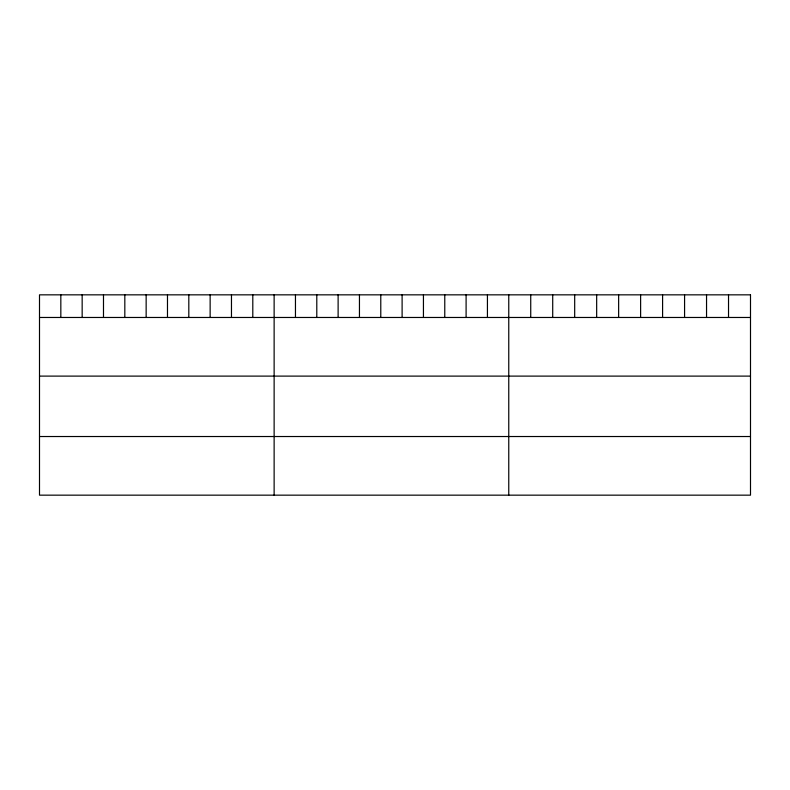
<?xml version="1.0" encoding="UTF-8"?>
<svg xmlns="http://www.w3.org/2000/svg" width="790" height="790" viewBox="0 0 790 790"><rect width="100%" height="100%" fill="white"/><g stroke="black" fill="none" stroke-linecap="round" stroke-linejoin="round"><path stroke-width="1.19" d="M39.5 317.471L750.5 317.471M39.5 376.109L750.5 376.109M39.5 436.524L750.5 436.524M728.528 294.838L728.528 317.471M706.546 294.838L706.546 317.471M684.575 294.838L684.575 317.471M662.593 294.838L662.593 317.471M640.621 294.838L640.621 317.471M618.639 294.838L618.639 317.471M596.667 294.838L596.667 317.471M574.686 294.838L574.686 317.471M552.714 294.838L552.714 317.471M530.732 294.838L530.732 317.471M508.76 294.838L508.76 495.162M487.43 294.838L487.43 317.471M466.1 294.838L466.1 317.471M444.77 294.838L444.77 317.471M423.44 294.838L423.44 317.471M402.11 294.838L402.11 317.471M380.78 294.838L380.78 317.471M359.45 294.838L359.45 317.471M338.12 294.838L338.12 317.471M316.79 294.838L316.79 317.471M295.46 294.838L295.46 317.471M274.13 294.838L274.13 495.162M252.8 294.838L252.8 317.471M231.47 294.838L231.47 317.471M210.14 294.838L210.14 317.471M188.81 294.838L188.81 317.471M167.48 294.838L167.48 317.471M146.15 294.838L146.15 317.471M124.82 294.838L124.82 317.471M103.49 294.838L103.49 317.471M82.16 294.838L82.16 317.471M60.83 294.838L60.83 317.471M750.5 294.838L39.5 294.838L39.5 495.162L750.5 495.162L750.5 294.838"/></g></svg>
